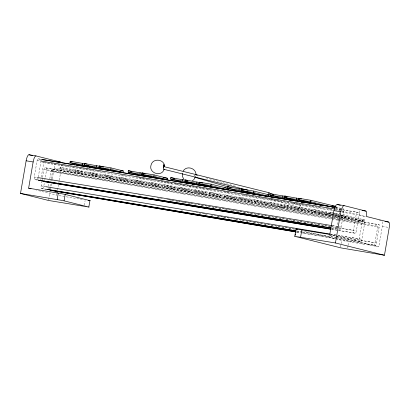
<?xml version="1.0" encoding="UTF-8"?>
<svg xmlns="http://www.w3.org/2000/svg" width="410" height="410" viewBox="0 0 410 410"><rect width="100%" height="100%" fill="white"/><g stroke="black" fill="none" stroke-linecap="round" stroke-linejoin="round"><path stroke-width="0.31" stroke-dasharray="2.05 1.54" d="M37.407 179.565A2.66 1.066 -80.7 0 1 36.68 179.964L34.783 179.544A2.378 0.953 -80.7 0 1 34.261 176.997L37.125 160.402A1.783 0.712 -80.7 0 1 38.125 158.803L41.282 159.321M38.284 176.946L40.897 161.806M41.241 177.212L43.747 162.703A2.332 0.697 -80.6 0 0 43.793 162.401M46.391 189.343L41.328 188.395A2.378 0.641 -80.5 0 1 41.108 185.899L42.061 180.364M42.168 179.754L42.486 177.909M42.594 177.294L43.972 169.304A1.783 0.482 -80.5 0 1 44.746 167.664L333.192 215.742M42.604 188.713A2.66 0.717 -80.5 0 0 43.752 186.268L44.623 181.225M44.736 180.595L46.479 170.498A2.332 0.63 -80.5 0 0 46.263 168.049L44.746 167.664M48.513 186.191L48.939 183.731M49.789 178.816L51.168 170.832A1.783 0.261 -80.4 0 1 51.727 169.156L338.655 217.792M49.974 186.33L50.732 181.917M50.845 181.287L51.168 179.39M51.281 178.76L52.48 171.821A2.332 0.343 -80.4 0 0 52.541 169.417L51.727 169.156M48.667 199.849L49.948 192.408M50.486 189.307L51.45 183.731M51.88 181.251L52.198 179.39M52.306 178.77L54.125 168.233A6.99 1.891 -80.5 0 0 54.468 163.944M59.87 168.797L60.116 167.362L72.693 169.458L82.41 171.892L82.159 173.327L69.587 171.231L59.87 168.797L72.442 170.893L82.159 173.327M60.234 168.858L60.485 167.423M56.898 193.95L56.677 195.211L36.551 190.168M57.549 190.173L58.42 185.141M58.855 182.619L59.178 180.733M59.291 180.103L61.136 169.402A6.99 1.891 -80.5 0 0 61.479 165.112M69.587 171.231L69.838 169.796L60.116 167.362M72.442 170.893L72.693 169.458M75.076 171.334L75.327 169.894L87.448 171.918L97.452 174.424L97.206 175.859L84.588 173.758L75.076 171.334L87.197 173.353L97.206 175.859M84.588 173.758L84.834 172.318L75.327 169.894M87.197 173.353L87.448 171.918M84.317 205.225L85.121 200.551M90.072 173.835L90.323 172.395L102.239 174.383L112.806 177.028L112.56 178.468L99.973 176.367L90.072 173.835L101.993 175.818L112.56 178.468M99.973 176.367L100.219 174.932L90.323 172.395M101.993 175.818L102.239 174.383M104.816 176.29L105.068 174.855L116.614 176.777L127.669 179.549L127.423 180.984L115.876 179.057L104.816 176.29L116.363 178.217L127.423 180.984M115.876 179.057L116.122 177.622L105.068 174.855M116.363 178.217L116.614 176.777M119.412 178.724L119.658 177.284L131.917 179.329L143.582 182.25L143.331 183.685L131.077 181.645L119.412 178.724L131.672 180.764L143.331 183.685M131.077 181.645L131.323 180.205L119.658 177.284M131.672 180.764L131.917 179.329M134.67 181.266L134.921 179.831L146.857 181.82L158.906 184.838L158.66 186.273L146.724 184.285L134.67 181.266L146.606 183.255L158.66 186.273M146.606 183.255L146.857 181.82M146.724 184.285L146.97 182.85L134.921 179.831M149.501 183.736L149.752 182.301L161.709 184.295L174.311 187.452L174.06 188.887L162.104 186.893L149.501 183.736L161.463 185.73L174.06 188.887M161.463 185.73L161.709 184.295M162.104 186.893L162.355 185.458L149.752 182.301M164.384 186.217L164.635 184.782L176.679 186.791L190.004 190.127L189.753 191.562L177.704 189.553L164.384 186.217L176.433 188.226L189.753 191.562M176.433 188.226L176.679 186.791M177.704 189.553L177.955 188.118L164.635 184.782M205.738 191.634L220.196 195.252L219.95 196.692L209.003 194.868L194.545 191.244L194.791 189.809L205.738 191.634L205.261 194.196L192.772 192.116L179.513 188.738L179.759 187.303L191.608 189.276L205.507 192.756L193.023 190.676L179.759 187.303M205.261 194.196L191.357 190.717L191.608 189.276M192.772 192.116L193.023 190.676M209.003 194.868L209.249 193.428L194.791 189.809M209.382 193.72L209.628 192.28L221.046 194.186L236.268 197.994L236.022 199.434L224.603 197.533L209.382 193.72L220.8 195.621L236.022 199.434M220.8 195.621L221.046 194.186M224.624 196.257L224.875 194.822L236.329 196.733L252.14 200.69L251.889 202.13L236.083 198.168L224.624 196.257L240.434 200.218L240.68 198.783L224.875 194.822M224.603 197.533L224.849 196.093L209.628 192.28M236.083 198.168L236.329 196.733M239.455 198.732L239.707 197.292L251.238 199.214L267.54 203.298L267.294 204.739L250.987 200.654L239.455 198.732L255.763 202.817L256.009 201.377L239.707 197.292M250.987 200.654L251.238 199.214M254.328 201.207L254.574 199.772L266.428 201.746L283.407 205.999L283.161 207.439L271.307 205.461L254.328 201.207L266.182 203.186L283.161 207.439M266.182 203.186L266.428 201.746M269.79 202.309L287.697 206.794L287.451 208.229L269.539 203.744L269.79 202.309L281.122 204.195L299.028 208.68L298.777 210.12L280.87 205.635L281.122 204.195M271.307 205.461L271.553 204.026L254.574 199.772M284.309 206.204L284.555 204.769L296.379 206.742L314.901 211.381L314.654 212.816L296.133 208.177L284.309 206.204L302.831 210.848L303.077 209.407L284.555 204.769M296.133 208.177L296.379 206.742M298.916 208.644L299.167 207.204L311.569 209.269L330.972 214.133L330.721 215.568L319.108 213.63L298.916 208.644L311.318 210.709L330.721 215.568M311.318 210.709L311.569 209.269M340.249 217.233L335.898 216.511L313.891 211.135L314.137 209.7L326.852 211.821L333.684 213.492M319.108 213.63L319.359 212.195L299.167 207.204M340.264 216.603L326.606 213.256L326.852 211.821M333.53 214.717L329.871 213.8L330.117 212.365L342.355 214.404L364.664 219.914L364.418 221.349L351.237 219.155L340.859 216.552M336.036 207.957L336.287 206.517M335.898 216.511L336.144 215.071L334.314 214.625M336.164 214.85L336.41 213.41M337.22 228.196A2.378 0.953 -80.7 0 1 337.235 226.479L339.675 212.344M339.782 211.729L340.1 209.889A1.783 0.712 -80.7 0 1 340.812 208.362M364.418 221.349L342.109 215.839L342.355 214.404M338.706 229.236L339.654 229.446A2.66 1.066 -80.7 0 0 341.151 227.058L343.872 211.288A2.332 0.933 -80.7 0 0 343.354 208.787L341.663 208.413M340.474 247.158L341.638 240.398L302.508 230.599M340.874 217.336L348.336 218.581L348.582 217.146L341.135 215.317M351.237 219.155L351.488 217.715L339.885 214.809M347.659 247.855L347.977 246.01M348.085 245.395L348.72 241.705L378.794 246.717L382.315 226.361A5.161 1.394 -80.5 0 0 382.284 221.456M355.157 233.244L353.743 232.906A2.378 0.712 -80.6 0 1 353.456 230.394L356.321 213.805A1.783 0.533 -80.6 0 1 357.146 212.175L358.822 212.58A2.332 0.697 -80.6 0 1 359.104 215.045L356.382 230.815A2.66 0.794 -80.6 0 1 355.157 233.244L331.818 229.374M360.718 241.736L359.442 241.413A2.378 0.641 -80.5 0 1 359.221 238.917L362.086 222.328A1.783 0.482 -80.5 0 1 362.86 220.688L364.377 221.067A2.332 0.63 -80.5 0 1 364.592 223.522L361.871 239.291A2.66 0.717 -80.5 0 1 360.718 241.736L337.363 237.841M375.58 245.462L374.894 245.241A2.378 0.354 -80.4 0 1 374.96 242.792L377.825 226.202A1.783 0.261 -80.4 0 1 378.384 224.526L379.204 224.788A2.332 0.343 -80.4 0 1 379.137 227.196L376.411 242.966A2.66 0.395 -80.4 0 1 375.58 245.462L301.171 232.849M335.421 207.357L341.099 208.285M335.785 207.552L342.094 208.582M37.125 160.402L40.282 160.92M335.682 209.167L340.1 209.889M41.528 161.909L44.054 162.324M44.685 162.427L47.206 162.837M47.842 162.939L50.363 163.354M50.994 163.457L53.52 163.872M54.151 163.974L62.986 165.414M63.622 165.517L66.143 165.932M66.774 166.035L69.3 166.445M69.931 166.547L72.457 166.962M73.088 167.065L75.614 167.48M76.245 167.582L81.923 168.51M82.553 168.612L85.08 169.022M85.71 169.125L88.237 169.54M88.867 169.643L91.394 170.053M92.024 170.16L94.546 170.57M95.181 170.673L104.017 172.118M120.427 174.798L122.954 175.208M123.584 175.311L126.111 175.726M136.207 177.376L138.103 177.684M138.734 177.786L147.569 179.232M148.2 179.334L150.726 179.744M151.357 179.846L153.883 180.262M154.514 180.364L157.035 180.774M157.671 180.877L160.192 181.292M160.822 181.394L166.506 182.322M167.136 182.424L169.663 182.839L164.584 181.978M170.293 182.942L172.815 183.352M175.972 183.87L173.45 183.454L175.936 183.864M176.602 183.972L179.129 184.382L176.566 183.967M179.759 184.49L188.595 185.93M189.23 186.032L191.752 186.447M192.382 186.55L194.909 186.96M195.539 187.062L198.066 187.478M198.696 187.58L207.532 189.025M208.162 189.128L210.689 189.538M223.947 191.706L226.469 192.116M227.099 192.218L229.626 192.633M242.879 194.796L245.405 195.206M246.036 195.314L251.084 196.134M251.719 196.241L254.241 196.651M254.871 196.754L257.398 197.169M258.028 197.272L260.555 197.681M261.185 197.784L263.712 198.199M264.342 198.302L270.021 199.229M270.651 199.332L273.178 199.747M273.808 199.849L276.335 200.259M276.965 200.362L279.492 200.777M280.122 200.879L282.644 201.289M283.279 201.392L292.115 202.837M292.745 202.94L295.272 203.355M295.902 203.457L298.429 203.867M299.059 203.97L301.581 204.385M302.211 204.487L311.052 205.928M311.682 206.035L314.209 206.445M314.839 206.548L317.361 206.963M317.996 207.065L320.517 207.475M327.462 208.608L329.988 209.023M330.619 209.126L331.88 209.331M335.037 209.848L341.345 210.878M341.981 210.981L343.872 211.288M332.31 225.618L341.151 227.058M34.261 176.997L36.782 177.407M332.187 225.654L337.235 226.479M34.783 179.544L37.31 179.954M331.449 227.996L337.758 229.026M331.449 228.109L338.393 229.241M335.698 208.613L342.007 209.664M342.637 209.766L357.146 212.175M335.488 208.705L341.791 209.756M342.427 209.858L358.822 212.58M139.354 177.791L141.875 178.212M142.506 178.314L145.032 178.734M161.427 181.456L163.954 181.876M170.258 182.921L172.784 183.342M179.718 184.495L188.549 185.961M189.179 186.063L191.706 186.483M192.336 186.586L194.858 187.006M195.488 187.109L213.149 190.04M213.779 190.148L216.301 190.563M216.931 190.671L219.458 191.086M220.088 191.193L222.609 191.613M223.24 191.716L332.987 209.93M341.817 211.396L356.321 213.805M43.747 162.703L333.248 210.755M342.078 212.221L359.104 215.045M359.549 210.786A5.243 1.42 -80.5 0 1 359.493 215.342L365.792 216.393M69.838 169.796L82.41 171.892M84.834 172.318L97.452 174.424M100.219 174.932L112.806 177.028M116.122 177.622L127.669 179.549M131.323 180.205L143.582 182.25M146.97 182.85L158.906 184.838M162.355 185.458L174.311 187.452M177.955 188.118L190.004 190.127M209.249 193.428L220.196 195.252M224.849 196.093L236.268 197.994M240.68 198.783L252.14 200.69M256.009 201.377L267.54 203.298M179.513 188.738L191.357 190.717M194.545 191.244L205.492 193.069L219.95 196.692M269.539 203.744L283.407 205.999M313.891 211.135L326.606 213.256M329.871 213.8L333.643 214.43M334.273 214.532L340.326 215.542M340.92 215.645L342.109 215.839M287.697 206.794L299.028 208.68M303.077 209.407L314.901 211.381M319.359 212.195L330.972 214.133M336.144 215.071L339.255 215.588M339.88 215.696L348.582 217.146M351.488 217.715L364.664 219.914M54.125 168.233L61.136 169.402M333.822 215.85L362.86 220.688M46.263 168.049L340.392 217.069M341.023 217.177L364.377 221.067M43.972 169.304L333.053 217.49M333.684 217.592L362.086 222.328M382.315 226.361L389.244 227.519M46.479 170.498L333.033 218.263M333.663 218.366L339.977 219.417M340.607 219.524L364.592 223.522M168.428 199.619L170.95 200.039M171.58 200.141L173.476 200.454M175.998 200.874L177.258 201.084M177.889 201.187L180.41 201.607M181.041 201.715L183.567 202.13M184.198 202.238L186.719 202.653M187.349 202.76L189.871 203.175M190.501 203.283L192.398 203.596M198.071 204.539L214.471 207.26M215.101 207.368L223.932 208.833M224.562 208.936L239.066 211.345M239.701 211.447L330.521 226.525M331.152 226.627L356.382 230.815M138.38 194.699L140.902 195.119M157.302 197.84L159.823 198.255M160.459 198.363L162.98 198.778M166.762 199.409L168.653 199.721M169.284 199.829L171.81 200.244M172.441 200.352L174.962 200.772M175.593 200.874L184.423 202.34M185.053 202.443L187.575 202.863M188.205 202.97L190.732 203.386M191.362 203.493L193.884 203.908M194.514 204.016L197.036 204.431M197.666 204.539L331.382 226.73M332.013 226.838L338.317 227.883M338.947 227.986L353.456 230.394M331.669 229.241L353.743 232.906M43.752 186.268L45.018 186.478M330.311 234.033L337.251 235.186M337.886 235.294L361.871 239.291M41.108 185.899L44.895 186.529M330.819 234.182L359.221 238.917M41.328 188.395L46.376 189.236M296.953 230.999L302.006 231.84M302.636 231.947L336.718 237.626M337.348 237.733L359.442 241.413M296.968 231.112L302.016 231.952M302.647 232.055L336.733 237.738M59.163 195.626L82.743 199.557M348.72 241.705L341.638 240.398M339.285 217.9L378.384 224.526M52.541 169.417L331.905 216.772M332.536 216.88L338.844 217.946M339.475 218.053L379.204 224.788M51.168 170.832L331.792 218.397M332.423 218.504L377.825 226.202M52.48 171.821L338.147 220.247M338.778 220.354L379.137 227.196M203.626 213.677L204.887 213.887M217.5 216.029L220.021 216.454M220.652 216.562L223.173 216.987M223.804 217.095L226.325 217.525M226.955 217.628L229.477 218.058M233.895 218.807L235.155 219.022M235.786 219.124L238.307 219.555M238.938 219.663L241.459 220.088M242.09 220.196L253.441 222.117M254.072 222.225L256.593 222.656M257.224 222.763L295.062 229.175M329.748 235.053L335.421 236.016M336.051 236.124L376.411 242.966M180.733 209.869L182.624 210.192M195.867 212.436L198.389 212.862M199.019 212.969L201.541 213.395M202.171 213.502L204.692 213.933M205.323 214.035L207.214 214.358M211.001 214.999L213.523 215.429M214.153 215.532L216.675 215.962M217.305 216.07L219.827 216.495M220.457 216.603L222.984 217.028M223.614 217.136L231.809 218.525M232.439 218.632L234.966 219.063M235.596 219.171L295.502 229.323M328.928 234.986L374.96 242.792M296.696 231.988L300.479 232.629M301.109 232.736L335.165 238.507M335.795 238.615L374.894 245.241M296.753 232.101L300.54 232.742M38.125 158.803L40.38 159.305A2.332 0.933 -80.7 0 1 40.949 160.366M334.304 213.646L340.51 215.168M314.137 209.7L333.699 214.476M340.884 216.757L348.336 218.581M359.493 215.342L365.699 216.9M379.352 220.319L381.213 220.785M330.117 212.365L332.561 212.974M333.171 213.128L339.275 214.655M334.14 214.871L340.249 216.398M329.784 234.443L378.794 246.717M205.928 177.755L236.073 186.483M292.663 202.863L300.663 205.179A1.312 0.307 -73.9 0 1 300.361 207.152A1.312 0.307 -73.9 0 1 299.859 206.978A1.312 0.307 -73.9 0 1 300.663 205.179M271.015 199.321L299.925 207.691M49.692 187.934A2.66 0.395 -80.4 0 1 49.4 189.164M48.144 188.605A2.378 0.354 -80.4 0 1 48.211 188.031M40.959 178.811A2.66 0.794 -80.6 0 1 40.693 179.754M41.256 160.418A1.783 0.533 -80.6 0 1 41.487 160.002M37.986 179.247A2.378 0.712 -80.6 0 1 38.048 178.36M38.022 178.248A2.66 1.066 -80.7 0 1 37.546 179.36M194.924 175.265A1.312 0.307 -73.9 0 1 194.781 175.905M194.196 175.711A1.312 0.307 -73.9 0 1 194.304 175.388"/><path stroke-width="0.61" d="M182.306 173.353L182.322 176.341L184.039 179.477M20.5 193.438L63.089 200.613L89.073 207.106L48.559 200.469L20.5 193.438L26.137 160.797A6.575 1.778 -80.5 0 1 28.987 154.749L35.998 155.918L60.485 162.052A6.99 1.891 -80.5 0 1 61.1 162.755M31.063 188.795L28.623 188.185L33.148 161.965A6.575 1.778 -80.5 0 1 35.998 155.918M57.005 193.325L57.333 191.434M57.174 199.552L58.287 193.13L65.18 194.401L90.179 200.685L88.242 200.454M69.982 162.673L82.436 164.748L93.567 167.464L81.098 165.394L69.982 162.673L70.228 161.238L84.537 163.764M64.073 200.828L65.18 194.401M82.436 164.748L82.682 163.313M84.322 164.999L96.565 167.044L108.291 169.914L95.991 167.864L84.322 164.999L84.573 163.564L99.281 166.209M88.826 207.029L89.933 200.603M96.565 167.044L96.811 165.604M99.025 167.398L99.276 165.963L110.992 167.915L123.282 170.934L123.036 172.374L110.644 170.309L99.025 167.398L110.746 169.35L123.036 172.374M110.746 169.35L110.992 167.915M128.12 172.138L139.912 174.101L152.561 177.269L140.763 175.306L128.12 172.138L128.366 170.698L142.567 173.271M139.912 174.101L140.159 172.666M141.773 174.347L142.024 172.907L154.058 174.916L167.516 178.283L167.27 179.724L155.236 177.72L141.773 174.347L153.806 176.351L167.27 179.724M153.806 176.351L154.058 174.916M195.498 184.428L185.264 182.722L170.534 179.032L170.78 177.597L185.827 180.349M197.907 184.828L182.501 181.025L182.747 179.59M210.427 186.929L200.808 185.325L185.048 181.379L185.299 179.944L200.054 182.655M212.836 187.329L196.703 183.321L196.949 181.886M199.029 183.639L199.28 182.204L211.088 184.172L228.365 188.441L228.114 189.876L215.624 187.795L199.029 183.639L210.837 185.607L228.114 189.876M210.837 185.607L211.088 184.172M246 192.859L227.309 188.226L227.576 186.663L243.463 189.64M257.039 194.699L258.269 194.904L238.974 190.168L239.245 188.605M260.852 195.35L241.305 190.481L241.551 189.041L253.846 191.091L290.516 200.249M273.086 195.908L272.834 197.348L253.6 192.526L253.846 191.091M285.99 196.569L270.421 193.715L270.169 195.155L282.664 197.236L303.005 202.33M282.664 197.236L282.91 195.796M305.645 202.755L284.427 197.441L284.678 196.006L299.228 198.624M316.192 204.318L296.522 199.455L296.768 198.02M320.784 205.22L298.295 199.675L298.541 198.235L310.929 200.3L335.667 206.368M294.734 236.324L296.066 228.934L329.784 234.443L333.899 210.617A8.533 2.306 -80.5 0 1 337.251 204.498L344.18 205.651L365.915 211.094A5.243 1.42 -80.5 0 1 366.422 216.5L388.762 222.097A5.161 1.394 -80.5 0 1 389.244 227.519L384.452 255.251L340.951 247.906L294.734 236.324L335.441 242.976L384.452 255.251M295.236 235.186L295.446 233.956M296.082 230.271L296.297 229.041L296.005 228.949M300.576 237.164L301.852 229.79M332.946 207.199L310.678 201.735L310.929 200.3M335.441 242.976L340.828 211.775A8.533 2.306 -80.5 0 1 344.18 205.651M164.2 169.14C161.883 177.335 148.574 173.409 150.993 165.245C152.53 157.609 164.825 158.993 164.62 166.783M195.672 176.643L193.812 179.703L192.357 180.769M183.132 171.108C186.401 165.143 196.41 168.074 195.949 174.86M41.282 159.321L335.421 207.357M42.276 159.613L75.097 164.974M76.357 165.179L87.719 167.034M88.985 167.244L90.246 167.449M91.507 167.654L190.604 183.839M191.87 184.044L193.13 184.254M194.391 184.459L210.807 187.139M212.067 187.344L293.493 200.644M294.754 200.849L296.015 201.054M297.281 201.264L298.541 201.469M299.802 201.674L313.691 203.944M314.952 204.149L333.889 207.24M40.282 160.92L335.052 209.064M37.412 177.51L331.557 225.551M37.94 180.057L330.819 227.893M38.576 180.272L330.819 228.006M298.295 199.675L310.678 201.735M284.427 197.441L296.522 199.455M362.138 210.463L365.915 211.094M227.309 188.226L238.974 190.168M241.305 190.481L253.6 192.526M120.806 170.524L123.282 170.934M163.308 177.581L167.516 178.283M224.613 187.816L227.74 188.339M332.013 205.805L335.672 206.414M185.048 181.379L196.703 183.321M170.534 179.032L182.501 181.025M246.615 192.961L250.91 193.679M252.135 193.879L253.359 194.084M261.483 195.452L269.683 196.82M291.756 200.505L293.007 200.715M296.753 201.341L298.003 201.546M301.75 202.171L303 202.381M57.564 161.566L60.485 162.052M333.899 210.617L340.828 211.775M26.137 160.797L33.148 161.965M384.985 221.467L388.762 222.097M42.799 181.292L331.039 229.134M44.213 181.635L330.557 229.164M45.525 186.632L330.188 234.079M46.376 189.236L295.692 230.789M47.652 189.553L295.707 230.897M28.623 188.185L58.287 193.13M50.128 190.189L296.066 231.881M50.814 190.409L296.122 231.993M70.228 161.238L72.083 161.689M298.541 198.235L301.581 198.983M84.573 163.564L87.028 164.169M163.959 166.644L269.196 192.746A1.312 0.354 -76.1 0 1 269.016 194.724A1.312 0.354 -76.1 0 1 268.422 194.576A1.312 0.354 -76.1 0 1 269.196 192.746M163.329 169.186L248.132 190.219M267.325 194.981L268.56 195.288M227.576 186.663L231.194 187.56M337.251 204.498L340.356 205.277M284.678 196.006L287.103 196.61M270.421 193.715L273.501 194.489M241.551 189.041L243.996 189.651M199.28 182.204L202.965 183.126M185.299 179.944L187.724 180.549M170.78 177.597L174.465 178.519M142.024 172.907L145.084 173.676M128.366 170.698L131.979 171.605M99.276 165.963L103.556 167.034M28.987 154.749L32.662 155.672M296.297 229.041L297.537 229.354M195.473 174.727L197.318 175.265M272.978 197.164L275.443 197.876M194.735 177.243L228.57 187.037M164.133 164.943L164.379 166.721M163.534 164.794L163.477 168.341L163.534 164.794"/></g></svg>
